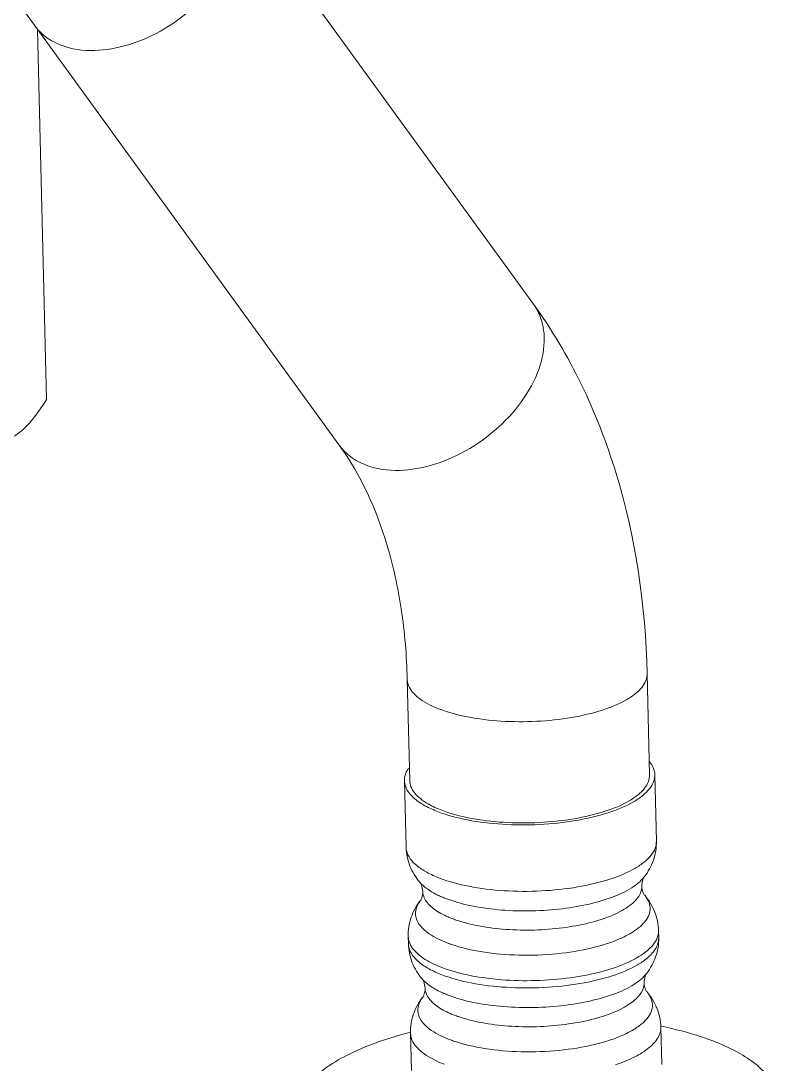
# Model space of a CAD drawing. Header units: millimetres. Extents: x 1991 to 2585, y -545 to -125.
# Drawn here: x 2504.84 to 2522.92, y -281.07 to -256.07 of the extents above; entities that cross this region are included whole.
import ezdxf

# ---------------------------------------------------------------- set-up
doc = ezdxf.new("R2010")
doc.units = ezdxf.units.MM
doc.header["$LTSCALE"] = 0.1
doc.layers.get('0').update_dxf_attribs({"lineweight": 13})

msp = doc.modelspace()

# ---------------------------------------------------------------- linework, layer by layer
at = {"color": 7, "linetype": 'Continuous'}
for p, q in [((2509.817, -252.796), (2517.125, -262.857)), ((2505.165, -256.175), (2512.472, -266.236)), ((2505.456, -265.14), (2505.243, -256.283)), ((2519.849, -271.708), (2519.907, -274.134)), ((2514.1, -271.847), (2514.159, -274.272)), ((2520.032, -274.131), (2520.07, -275.723)), ((2514.034, -274.275), (2514.072, -275.867)), ((2519.647, -277.047), (2519.681, -276.984)), ((2520.122, -277.864), (2520.126, -278.038)), ((2514.124, -278.008), (2514.128, -278.183)), ((2519.703, -279.362), (2519.737, -279.3)), ((2520.178, -280.179), (2520.199, -281.077)), ((2514.179, -280.323), (2514.201, -281.221))]:
    msp.add_line(p, q, dxfattribs=at)
for centre, radius, start, end in [((2519.602, -274.141), 0.431, 1.4032, 10.9931), ((2514.464, -274.264), 0.431, 181.4032, 190.9931), ((2514.504, -275.857), 0.432, 181.4179, 192.3749), ((2513.992, -276.95), 0.481, 2.0154, 2.5573), ((2520.203, -276.8), 0.481, 180.1996, 180.7415), ((2514.981, -276.867), 0.519, 208.4452, 211.9983), ((2515.998, -274.565), 2.714, 246.7076, 249.0387), ((2519.268, -277.469), 0.689, 35.7113, 40.4322), ((2516.083, -275.213), 2.533, 246.7076, 249.0387), ((2516.208, -274.888), 2.882, 249.0323, 251.0453), ((2514.56, -278.172), 0.432, 181.4179, 192.3749), ((2516.157, -275.278), 3.087, 249.0323, 251.0453), ((2520.258, -279.116), 0.481, 180.1996, 180.7415), ((2514.048, -279.265), 0.481, 2.0154, 2.5573), ((2515.036, -279.182), 0.519, 208.4452, 211.9983), ((2516.054, -276.88), 2.714, 246.7076, 249.0387), ((2519.323, -279.784), 0.689, 35.7113, 40.4322), ((2516.139, -277.529), 2.533, 246.7076, 249.0387), ((2516.264, -277.204), 2.882, 249.0323, 251.0453), ((2516.213, -277.593), 3.087, 249.0323, 251.0453)]:
    msp.add_arc(centre, radius, start, end, dxfattribs=at)
for points, knots in [([(2503.098, -251.826), (2503.322, -252.614), (2503.881, -254.134), (2504.699, -255.534), (2505.165, -256.175)], [0, 0, 0, 0, 0.508702, 1, 1, 1, 1]), ([(2505.805, -256.653), (2506.308, -256.846), (2507.241, -256.772), (2508.313, -256.28), (2509.084, -255.697), (2509.679, -254.98), (2510.04, -254.204), (2510.106, -253.543), (2509.989, -253.083), (2509.881, -252.884), (2509.817, -252.796)], [0, 0, 0, 0, 0.23935, 0.380428, 0.525195, 0.664503, 0.790783, 0.900918, 0.951303, 1, 1, 1, 1]), ([(2505.165, -256.175), (2505.242, -256.281), (2505.435, -256.475), (2505.676, -256.603), (2505.805, -256.653)], [0, 0, 0, 0, 0.488189, 1, 1, 1, 1]), ([(2517.125, -262.857), (2517.189, -262.946), (2517.297, -263.144), (2517.414, -263.604), (2517.348, -264.265), (2516.987, -265.041), (2516.392, -265.758), (2515.621, -266.342), (2514.549, -266.833), (2513.615, -266.907), (2513.113, -266.714)], [0, 0, 0, 0, 0.048697, 0.099082, 0.209217, 0.335497, 0.474805, 0.619572, 0.76065, 1, 1, 1, 1]), ([(2517.125, -262.857), (2517.562, -263.459), (2518.337, -264.767), (2519.466, -267.694), (2519.81, -270.093), (2519.849, -271.708)], [0, 0, 0, 0, 0.237711, 0.483259, 1, 1, 1, 1]), ([(2505.456, -265.14), (2505.384, -265.256), (2505.24, -265.474), (2505.009, -265.76), (2504.77, -265.975), (2504.597, -266.071), (2504.513, -266.106)], [0, 0, 0, 0, 0.300737, 0.569865, 0.801418, 1, 1, 1, 1]), ([(2512.472, -266.236), (2512.993, -266.953), (2513.581, -268.27), (2513.998, -270.198), (2514.087, -271.283), (2514.1, -271.847)], [0, 0, 0, 0, 0.449764, 0.713875, 1, 1, 1, 1]), ([(2513.113, -266.714), (2512.984, -266.665), (2512.743, -266.536), (2512.55, -266.343), (2512.472, -266.236)], [0, 0, 0, 0, 0.511811, 1, 1, 1, 1]), ([(2514.872, -272.559), (2515.089, -272.642), (2515.578, -272.77), (2516.361, -272.864), (2517.198, -272.868), (2518.016, -272.782), (2518.744, -272.613), (2519.259, -272.405), (2519.568, -272.2), (2519.728, -272.046), (2519.828, -271.881), (2519.85, -271.763), (2519.849, -271.708)], [0, 0, 0, 0, 0.128788, 0.277558, 0.435536, 0.590657, 0.731248, 0.847727, 0.895212, 0.935473, 0.969591, 1, 1, 1, 1]), ([(2514.1, -271.847), (2514.102, -271.915), (2514.14, -272.043), (2514.26, -272.2), (2514.491, -272.393), (2514.712, -272.498), (2514.872, -272.559)], [0, 0, 0, 0, 0.186179, 0.346447, 0.533756, 1, 1, 1, 1]), ([(2520.024, -274.059), (2520.02, -274.038), (2519.996, -273.948), (2519.945, -273.866), (2519.899, -273.811)], [0, 0, 0, 0, 0.23427, 1, 1, 1, 1]), ([(2514.068, -274.094), (2514.062, -274.109), (2514.042, -274.167), (2514.033, -274.229), (2514.034, -274.275)], [0, 0, 0, 0, 0.2586, 1, 1, 1, 1]), ([(2514.133, -273.974), (2514.127, -273.983), (2514.102, -274.022), (2514.08, -274.063), (2514.068, -274.094)], [0, 0, 0, 0, 0.260445, 1, 1, 1, 1]), ([(2514.839, -275.018), (2515.066, -275.105), (2515.575, -275.239), (2516.393, -275.336), (2517.267, -275.341), (2518.12, -275.251), (2518.88, -275.075), (2519.417, -274.858), (2519.739, -274.644), (2519.906, -274.483), (2520.01, -274.311), (2520.033, -274.188), (2520.032, -274.131)], [0, 0, 0, 0, 0.128791, 0.277562, 0.435537, 0.590658, 0.73125, 0.847729, 0.895214, 0.935474, 0.969592, 1, 1, 1, 1]), ([(2519.907, -274.134), (2519.908, -274.189), (2519.886, -274.307), (2519.786, -274.471), (2519.626, -274.625), (2519.318, -274.831), (2518.803, -275.038), (2518.075, -275.207), (2517.257, -275.293), (2516.42, -275.289), (2515.636, -275.195), (2515.148, -275.068), (2514.93, -274.984)], [0, 0, 0, 0, 0.030407, 0.064522, 0.104781, 0.152264, 0.268741, 0.409329, 0.564449, 0.722428, 0.871205, 1, 1, 1, 1]), ([(2514.042, -274.347), (2514.069, -274.49), (2514.238, -274.698), (2514.536, -274.889), (2514.731, -274.977), (2514.839, -275.018)], [0, 0, 0, 0, 0.407705, 0.679138, 1, 1, 1, 1]), ([(2514.93, -274.984), (2514.818, -274.942), (2514.639, -274.861), (2514.42, -274.716), (2514.276, -274.578), (2514.184, -274.43), (2514.16, -274.323), (2514.159, -274.272)], [0, 0, 0, 0, 0.324589, 0.531966, 0.709373, 0.862006, 1, 1, 1, 1]), ([(2514.402, -276.709), (2514.304, -276.594), (2514.14, -276.329), (2514.076, -276.022), (2514.072, -275.867)], [0, 0, 0, 0, 0.493341, 1, 1, 1, 1]), ([(2514.877, -276.611), (2514.771, -276.57), (2514.578, -276.483), (2514.282, -276.294), (2514.113, -276.091), (2514.082, -275.949)], [0, 0, 0, 0, 0.31981, 0.591085, 1, 1, 1, 1]), ([(2520.07, -275.723), (2520.072, -275.78), (2520.049, -275.904), (2519.944, -276.075), (2519.777, -276.236), (2519.455, -276.45), (2518.918, -276.667), (2518.158, -276.843), (2517.305, -276.933), (2516.431, -276.929), (2515.614, -276.831), (2515.104, -276.698), (2514.877, -276.611)], [0, 0, 0, 0, 0.030409, 0.064527, 0.104787, 0.152273, 0.268752, 0.409342, 0.564463, 0.722441, 0.87121, 1, 1, 1, 1]), ([(2520.07, -275.723), (2520.074, -275.878), (2520.025, -276.187), (2519.873, -276.46), (2519.781, -276.579)], [0, 0, 0, 0, 0.506655, 1, 1, 1, 1]), ([(2514.402, -276.709), (2514.418, -276.727), (2514.453, -276.798), (2514.47, -276.875), (2514.473, -276.928)], [0, 0, 0, 0, 0.318365, 1, 1, 1, 1]), ([(2514.551, -276.847), (2514.536, -276.836), (2514.483, -276.794), (2514.434, -276.746), (2514.402, -276.709)], [0, 0, 0, 0, 0.265748, 1, 1, 1, 1]), ([(2519.781, -276.579), (2519.7, -276.684), (2519.456, -276.877), (2518.989, -277.091), (2518.397, -277.258), (2517.48, -277.404), (2516.525, -277.414), (2515.622, -277.284), (2515.212, -277.17), (2515.027, -277.1)], [0, 0, 0, 0, 0.079865, 0.183807, 0.309155, 0.449781, 0.744004, 0.880703, 1, 1, 1, 1]), ([(2519.721, -276.802), (2519.721, -276.749), (2519.734, -276.671), (2519.766, -276.599), (2519.781, -276.579)], [0, 0, 0, 0, 0.681632, 1, 1, 1, 1]), ([(2514.473, -276.929), (2514.473, -276.982), (2514.46, -277.06), (2514.428, -277.132), (2514.413, -277.152)], [0, 0, 0, 0, 0.681632, 1, 1, 1, 1]), ([(2514.473, -276.933), (2514.473, -276.948), (2514.479, -277.011), (2514.502, -277.072), (2514.524, -277.114)], [0, 0, 0, 0, 0.242803, 1, 1, 1, 1]), ([(2514.925, -277.058), (2514.889, -277.043), (2514.759, -276.983), (2514.633, -276.91), (2514.551, -276.847)], [0, 0, 0, 0, 0.272898, 1, 1, 1, 1]), ([(2519.681, -276.984), (2519.688, -276.97), (2519.711, -276.913), (2519.722, -276.852), (2519.721, -276.806)], [0, 0, 0, 0, 0.261058, 1, 1, 1, 1]), ([(2519.792, -277.022), (2519.776, -277.004), (2519.741, -276.933), (2519.724, -276.856), (2519.721, -276.803)], [0, 0, 0, 0, 0.318365, 1, 1, 1, 1]), ([(2514.124, -278.008), (2514.12, -277.853), (2514.169, -277.544), (2514.321, -277.271), (2514.413, -277.152)], [0, 0, 0, 0, 0.506655, 1, 1, 1, 1]), ([(2514.413, -277.152), (2514.353, -277.23), (2514.285, -277.371), (2514.306, -277.567), (2514.371, -277.705), (2514.482, -277.835), (2514.701, -278.008), (2514.905, -278.104), (2515.053, -278.16)], [0, 0, 0, 0, 0.20893, 0.306117, 0.410063, 0.528238, 0.665117, 1, 1, 1, 1]), ([(2514.541, -277.142), (2514.593, -277.226), (2514.763, -277.385), (2514.964, -277.49), (2515.081, -277.54)], [0, 0, 0, 0, 0.436649, 1, 1, 1, 1]), ([(2515.155, -278.197), (2515.397, -278.281), (2515.936, -278.402), (2516.786, -278.473), (2517.671, -278.44), (2518.498, -278.308), (2519.108, -278.118), (2519.494, -277.916), (2519.706, -277.761), (2519.853, -277.593), (2519.928, -277.413), (2519.92, -277.226), (2519.863, -277.118), (2519.827, -277.067)], [0, 0, 0, 0, 0.140355, 0.300489, 0.466504, 0.623531, 0.758149, 0.814036, 0.861522, 0.901082, 0.93464, 0.966018, 1, 1, 1, 1]), ([(2515.272, -277.614), (2515.452, -277.675), (2515.847, -277.773), (2516.701, -277.877), (2517.59, -277.853), (2518.434, -277.701), (2518.966, -277.536), (2519.377, -277.33), (2519.584, -277.145), (2519.647, -277.047)], [0, 0, 0, 0, 0.124199, 0.264567, 0.561341, 0.700753, 0.823455, 0.923781, 1, 1, 1, 1]), ([(2519.792, -277.022), (2519.889, -277.137), (2520.054, -277.402), (2520.118, -277.709), (2520.122, -277.864)], [0, 0, 0, 0, 0.493341, 1, 1, 1, 1]), ([(2520.09, -278.04), (2520.095, -278.026), (2520.115, -277.969), (2520.123, -277.908), (2520.122, -277.864)], [0, 0, 0, 0, 0.258249, 1, 1, 1, 1]), ([(2514.124, -278.008), (2514.125, -278.064), (2514.152, -278.182), (2514.219, -278.283), (2514.259, -278.33)], [0, 0, 0, 0, 0.472541, 1, 1, 1, 1]), ([(2514.458, -279.024), (2514.36, -278.909), (2514.196, -278.644), (2514.132, -278.338), (2514.128, -278.183)], [0, 0, 0, 0, 0.493341, 1, 1, 1, 1]), ([(2514.928, -278.751), (2515.139, -278.832), (2515.611, -278.959), (2516.369, -279.06), (2517.185, -279.078), (2517.996, -279.013), (2518.741, -278.87), (2519.288, -278.687), (2519.644, -278.502), (2519.894, -278.328), (2520.042, -278.161), (2520.09, -278.04)], [0, 0, 0, 0, 0.123674, 0.265969, 0.41796, 0.569514, 0.710566, 0.832318, 0.884006, 0.929011, 1, 1, 1, 1]), ([(2520.126, -278.038), (2520.127, -278.096), (2520.104, -278.219), (2520, -278.39), (2519.833, -278.551), (2519.511, -278.766), (2518.974, -278.983), (2518.214, -279.158), (2517.361, -279.248), (2516.487, -279.244), (2515.669, -279.146), (2515.16, -279.013), (2514.933, -278.926)], [0, 0, 0, 0, 0.030409, 0.064527, 0.104787, 0.152273, 0.268752, 0.409342, 0.564463, 0.722441, 0.87121, 1, 1, 1, 1]), ([(2520.126, -278.038), (2520.13, -278.193), (2520.08, -278.503), (2519.929, -278.775), (2519.837, -278.894)], [0, 0, 0, 0, 0.506655, 1, 1, 1, 1]), ([(2514.933, -278.926), (2514.827, -278.885), (2514.634, -278.799), (2514.337, -278.61), (2514.169, -278.406), (2514.138, -278.265)], [0, 0, 0, 0, 0.31981, 0.591085, 1, 1, 1, 1]), ([(2514.259, -278.33), (2514.334, -278.42), (2514.548, -278.586), (2514.79, -278.698), (2514.928, -278.751)], [0, 0, 0, 0, 0.441745, 1, 1, 1, 1]), ([(2519.837, -278.894), (2519.756, -278.999), (2519.511, -279.192), (2519.044, -279.406), (2518.453, -279.573), (2517.535, -279.719), (2516.581, -279.729), (2515.678, -279.599), (2515.267, -279.486), (2515.083, -279.415)], [0, 0, 0, 0, 0.079865, 0.183807, 0.309155, 0.449781, 0.744004, 0.880703, 1, 1, 1, 1]), ([(2519.777, -279.117), (2519.777, -279.064), (2519.79, -278.986), (2519.822, -278.914), (2519.837, -278.894)], [0, 0, 0, 0, 0.681632, 1, 1, 1, 1]), ([(2514.458, -279.024), (2514.474, -279.043), (2514.509, -279.113), (2514.526, -279.191), (2514.528, -279.244)], [0, 0, 0, 0, 0.318365, 1, 1, 1, 1]), ([(2514.606, -279.162), (2514.592, -279.151), (2514.539, -279.109), (2514.49, -279.062), (2514.458, -279.024)], [0, 0, 0, 0, 0.265748, 1, 1, 1, 1]), ([(2514.98, -279.373), (2514.945, -279.358), (2514.814, -279.298), (2514.689, -279.225), (2514.606, -279.162)], [0, 0, 0, 0, 0.272898, 1, 1, 1, 1]), ([(2519.737, -279.3), (2519.744, -279.285), (2519.767, -279.229), (2519.778, -279.167), (2519.777, -279.122)], [0, 0, 0, 0, 0.261058, 1, 1, 1, 1]), ([(2519.848, -279.338), (2519.832, -279.319), (2519.796, -279.248), (2519.779, -279.171), (2519.777, -279.118)], [0, 0, 0, 0, 0.318365, 1, 1, 1, 1]), ([(2514.179, -280.323), (2514.176, -280.168), (2514.225, -279.859), (2514.376, -279.587), (2514.469, -279.467)], [0, 0, 0, 0, 0.506655, 1, 1, 1, 1]), ([(2514.469, -279.467), (2514.408, -279.545), (2514.341, -279.686), (2514.361, -279.882), (2514.427, -280.021), (2514.537, -280.15), (2514.757, -280.323), (2514.961, -280.419), (2515.108, -280.476)], [0, 0, 0, 0, 0.20893, 0.306117, 0.410063, 0.528238, 0.665117, 1, 1, 1, 1]), ([(2514.528, -279.244), (2514.529, -279.297), (2514.515, -279.375), (2514.484, -279.448), (2514.469, -279.467)], [0, 0, 0, 0, 0.681632, 1, 1, 1, 1]), ([(2514.529, -279.248), (2514.529, -279.263), (2514.535, -279.326), (2514.557, -279.387), (2514.58, -279.429)], [0, 0, 0, 0, 0.242803, 1, 1, 1, 1]), ([(2514.596, -279.457), (2514.649, -279.541), (2514.818, -279.7), (2515.02, -279.805), (2515.137, -279.856)], [0, 0, 0, 0, 0.436649, 1, 1, 1, 1]), ([(2515.21, -280.513), (2515.453, -280.596), (2515.991, -280.717), (2516.842, -280.788), (2517.726, -280.756), (2518.554, -280.624), (2519.163, -280.433), (2519.55, -280.232), (2519.762, -280.076), (2519.908, -279.909), (2519.984, -279.728), (2519.975, -279.542), (2519.919, -279.433), (2519.883, -279.382)], [0, 0, 0, 0, 0.140355, 0.300489, 0.466504, 0.623531, 0.758149, 0.814036, 0.861522, 0.901082, 0.93464, 0.966018, 1, 1, 1, 1]), ([(2515.328, -279.929), (2515.508, -279.991), (2515.903, -280.088), (2516.756, -280.193), (2517.646, -280.168), (2518.489, -280.017), (2519.021, -279.851), (2519.432, -279.646), (2519.64, -279.46), (2519.703, -279.362)], [0, 0, 0, 0, 0.124199, 0.264567, 0.561341, 0.700753, 0.823455, 0.923781, 1, 1, 1, 1]), ([(2519.848, -279.338), (2519.945, -279.453), (2520.109, -279.717), (2520.174, -280.024), (2520.178, -280.179)], [0, 0, 0, 0, 0.493341, 1, 1, 1, 1]), ([(2519.093, -281.081), (2519.25, -281.029), (2519.533, -280.917), (2519.885, -280.702), (2520.119, -280.461), (2520.18, -280.265), (2520.178, -280.179)], [0, 0, 0, 0, 0.335049, 0.610174, 0.825816, 1, 1, 1, 1]), ([(2521.428, -280.512), (2521.335, -280.476), (2520.93, -280.333), (2520.514, -280.226), (2520.191, -280.159)], [0, 0, 0, 0, 0.232742, 1, 1, 1, 1]), ([(2514.171, -280.303), (2513.896, -280.374), (2513.381, -280.528), (2512.687, -280.82), (2512.131, -281.15), (2511.836, -281.416), (2511.726, -281.555)], [0, 0, 0, 0, 0.306653, 0.577801, 0.809064, 1, 1, 1, 1]), ([(2514.179, -280.323), (2514.181, -280.395), (2514.221, -280.528), (2514.346, -280.692), (2514.587, -280.894), (2514.817, -281.003), (2514.984, -281.067)], [0, 0, 0, 0, 0.186179, 0.346447, 0.533756, 1, 1, 1, 1]), ([(2522.917, -281.661), (2522.824, -281.411), (2522.501, -281.07), (2521.959, -280.736), (2521.615, -280.584), (2521.428, -280.512)], [0, 0, 0, 0, 0.416637, 0.686606, 1, 1, 1, 1])]:
    msp.add_open_spline(points, degree=3, knots=knots, dxfattribs=at)

doc.saveas('drawing.dxf')
